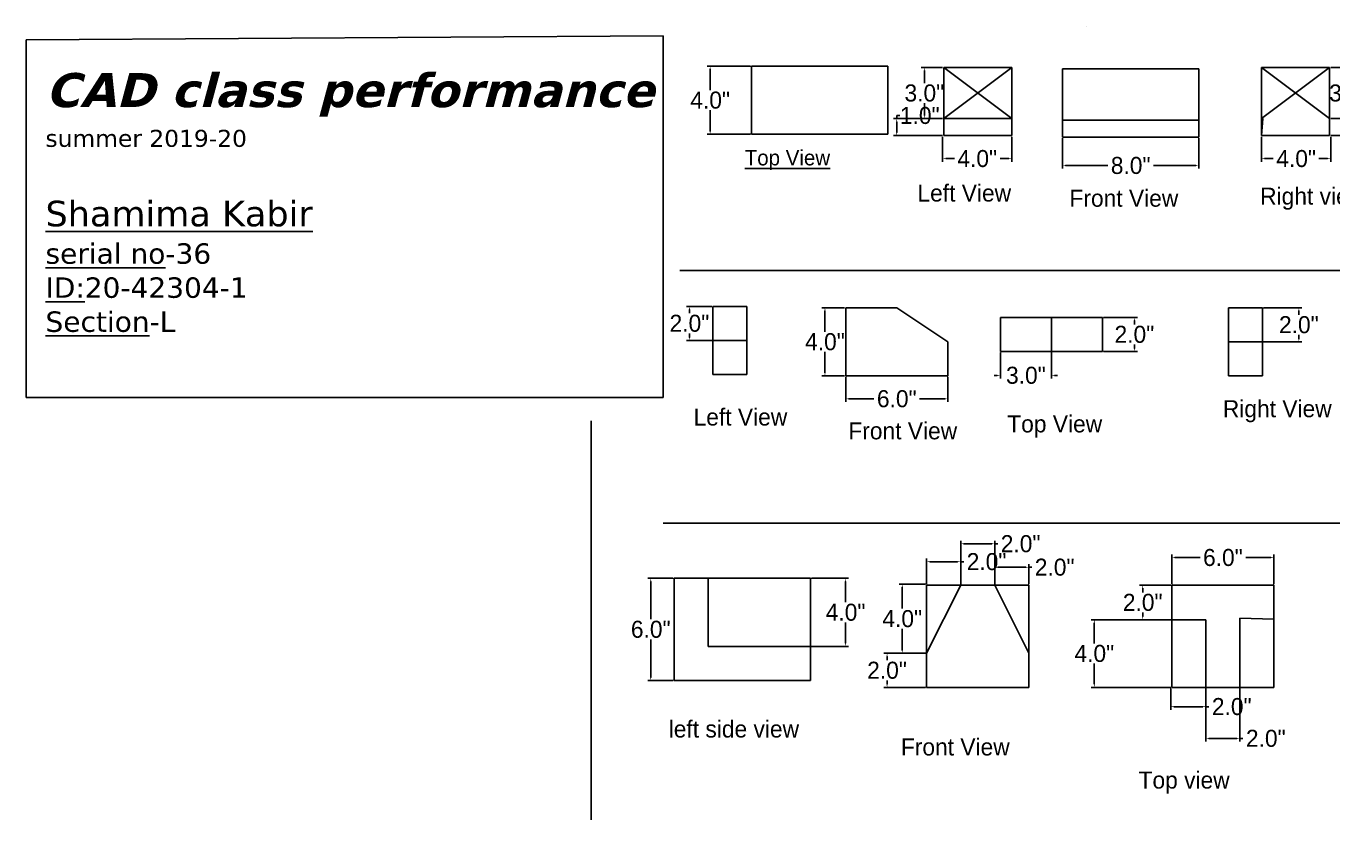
# Model space of a CAD drawing. Header units: inches. Extents: x 1 to 122, y 0 to 48.
# Drawn here: x 0.9 to 77.7, y 1.3 to 47.9 of the extents above; entities that cross this region are included whole.
import ezdxf

# ---------------------------------------------------------------- set-up
doc = ezdxf.new("R2010")
doc.units = ezdxf.units.IN
doc.header["$MEASUREMENT"] = 0
doc.dimstyles.get("Standard").update_dxf_attribs({"dimtxt": 1, "dimasz": 0.18, "dimexe": 0.18, "dimexo": 0.0625, "dimgap": 0.09, "dimtad": 0, "dimtih": 1, "dimtoh": 1, "dimdec": 1, "dimrnd": 0.5, "dimzin": 0, "dimdsep": 46, "dimlunit": 3, "dimtxsty": 'Standard', "dimcen": 0.09, "dimclrd": 1, "dimadec": 0, "dimazin": 0, "dimtfac": 1, "dimtdec": 1, "dimtofl": 0, "dimtmove": 0, "dimatfit": 3, "dimfxl": 1, "dimtolj": 1, "dimtzin": 0, "dimarcsym": 0})

# ---------------------------------------------------------------- blocks, each defined once
blk = doc.blocks.new('*D2')
at = {"color": 0, "lineweight": -2}
for p, q in [((43.479, 45.524), (40.926, 45.524)), ((43.479, 41.524), (40.926, 41.524))]:
    blk.add_line(p, q, dxfattribs=at)
at = {"color": 1, "lineweight": -2}
for p, q in [((41.106, 45.344), (41.106, 44.114)), ((41.106, 41.704), (41.106, 42.934))]:
    blk.add_line(p, q, dxfattribs=at)
at = {"color": 1}
for points in [[(41.076, 45.344), (41.136, 45.344), (41.106, 45.524)], [(41.076, 41.704), (41.136, 41.704), (41.106, 41.524)]]:
    blk.add_solid(points, dxfattribs=at)
at = {"layer": 'Defpoints', "color": 0}
for p in [(41.106, 45.524), (43.541, 45.524), (43.541, 41.524)]:
    blk.add_point(p, dxfattribs=at)
at = {"color": 0, "insert": (41.106, 43.524), "char_height": 1, "attachment_point": 5}
blk.add_mtext('\\A1;4.0"', dxfattribs=at)
blk = doc.blocks.new('*D5')
at = {"color": 0, "lineweight": -2}
for p, q in [((54.76, 45.442), (53.506, 45.442)), ((54.76, 42.442), (53.506, 42.442))]:
    blk.add_line(p, q, dxfattribs=at)
at = {"color": 1, "lineweight": -2}
for p, q in [((53.686, 45.262), (53.686, 44.532)), ((53.686, 42.622), (53.686, 43.352))]:
    blk.add_line(p, q, dxfattribs=at)
at = {"color": 1}
for points in [[(53.656, 45.262), (53.716, 45.262), (53.686, 45.442)], [(53.656, 42.622), (53.716, 42.622), (53.686, 42.442)]]:
    blk.add_solid(points, dxfattribs=at)
at = {"layer": 'Defpoints', "color": 0}
for p in [(54.822, 45.442), (53.686, 42.442), (54.822, 42.442)]:
    blk.add_point(p, dxfattribs=at)
at = {"color": 0, "insert": (53.686, 43.942), "char_height": 1, "attachment_point": 5}
blk.add_mtext('\\A1;3.0"', dxfattribs=at)
blk = doc.blocks.new('*D9')
at = {"color": 0, "lineweight": -2}
for p, q in [((54.697, 42.442), (51.883, 42.442)), ((54.76, 41.442), (51.883, 41.442))]:
    blk.add_line(p, q, dxfattribs=at)
at = {"color": 1, "lineweight": -2}
for p, q in [((52.063, 42.442), (52.063, 42.622)), ((52.063, 42.622), (52.243, 42.622)), ((52.063, 41.622), (52.063, 42.262))]:
    blk.add_line(p, q, dxfattribs=at)
at = {"color": 1}
for points in [[(52.033, 42.262), (52.093, 42.262), (52.063, 42.442)], [(52.033, 41.622), (52.093, 41.622), (52.063, 41.442)]]:
    blk.add_solid(points, dxfattribs=at)
at = {"layer": 'Defpoints', "color": 0}
for p in [(52.063, 42.442), (54.76, 42.442), (54.822, 41.442)]:
    blk.add_point(p, dxfattribs=at)
at = {"color": 0, "insert": (53.416, 42.622), "char_height": 1, "attachment_point": 5}
blk.add_mtext('\\A1;1.0"', dxfattribs=at)
blk = doc.blocks.new('*D10')
at = {"color": 0, "lineweight": -2}
for p, q in [((54.76, 41.38), (54.76, 39.912)), ((58.822, 41.38), (58.822, 39.912))]:
    blk.add_line(p, q, dxfattribs=at)
at = {"color": 1, "lineweight": -2}
for p, q in [((54.94, 40.092), (55.451, 40.092)), ((58.642, 40.092), (58.131, 40.092))]:
    blk.add_line(p, q, dxfattribs=at)
at = {"color": 1}
for points in [[(54.94, 40.122), (54.94, 40.062), (54.76, 40.092)], [(58.642, 40.122), (58.642, 40.062), (58.822, 40.092)]]:
    blk.add_solid(points, dxfattribs=at)
at = {"layer": 'Defpoints', "color": 0}
for p in [(54.76, 41.442), (58.822, 41.442), (58.822, 40.092)]:
    blk.add_point(p, dxfattribs=at)
at = {"color": 0, "insert": (56.791, 40.092), "char_height": 1, "attachment_point": 5}
blk.add_mtext('\\A1;4.0"', dxfattribs=at)
blk = doc.blocks.new('*D14')
at = {"color": 0, "lineweight": -2}
for p, q in [((77.551, 45.442), (78.805, 45.442)), ((77.551, 42.442), (78.805, 42.442))]:
    blk.add_line(p, q, dxfattribs=at)
at = {"color": 1, "lineweight": -2}
for p, q in [((78.625, 45.262), (78.625, 44.532)), ((78.625, 42.622), (78.625, 43.352))]:
    blk.add_line(p, q, dxfattribs=at)
at = {"color": 1}
for points in [[(78.595, 45.262), (78.655, 45.262), (78.625, 45.442)], [(78.595, 42.622), (78.655, 42.622), (78.625, 42.442)]]:
    blk.add_solid(points, dxfattribs=at)
at = {"layer": 'Defpoints', "color": 0}
for p in [(77.488, 45.442), (77.488, 42.442), (78.625, 42.442)]:
    blk.add_point(p, dxfattribs=at)
at = {"color": 0, "insert": (78.625, 43.942), "char_height": 1, "attachment_point": 5}
blk.add_mtext('\\A1;3.0"', dxfattribs=at)
blk = doc.blocks.new('*D15')
at = {"color": 0, "lineweight": -2}
for p, q in [((77.613, 42.442), (80.428, 42.442)), ((77.551, 41.442), (80.428, 41.442))]:
    blk.add_line(p, q, dxfattribs=at)
at = {"color": 1, "lineweight": -2}
for p, q in [((80.248, 42.442), (80.248, 42.622)), ((80.248, 42.622), (80.428, 42.622)), ((80.248, 41.622), (80.248, 42.262))]:
    blk.add_line(p, q, dxfattribs=at)
at = {"color": 1}
for points in [[(80.218, 42.262), (80.278, 42.262), (80.248, 42.442)], [(80.218, 41.622), (80.278, 41.622), (80.248, 41.442)]]:
    blk.add_solid(points, dxfattribs=at)
at = {"layer": 'Defpoints', "color": 0}
for p in [(77.551, 42.442), (80.248, 42.442), (77.488, 41.442)]:
    blk.add_point(p, dxfattribs=at)
at = {"color": 0, "insert": (81.601, 42.622), "char_height": 1, "attachment_point": 5}
blk.add_mtext('\\A1;1.0"', dxfattribs=at)
blk = doc.blocks.new('*D16')
at = {"color": 0, "lineweight": -2}
for p, q in [((73.488, 41.38), (73.488, 39.912)), ((77.551, 41.38), (77.551, 39.912))]:
    blk.add_line(p, q, dxfattribs=at)
at = {"color": 1, "lineweight": -2}
for p, q in [((73.668, 40.092), (74.18, 40.092)), ((77.371, 40.092), (76.86, 40.092))]:
    blk.add_line(p, q, dxfattribs=at)
at = {"color": 1}
for points in [[(73.668, 40.122), (73.668, 40.062), (73.488, 40.092)], [(77.371, 40.122), (77.371, 40.062), (77.551, 40.092)]]:
    blk.add_solid(points, dxfattribs=at)
at = {"layer": 'Defpoints', "color": 0}
for p in [(73.488, 41.442), (77.551, 41.442), (73.488, 40.092)]:
    blk.add_point(p, dxfattribs=at)
at = {"color": 0, "insert": (75.52, 40.092), "char_height": 1, "attachment_point": 5}
blk.add_mtext('\\A1;4.0"', dxfattribs=at)
blk = doc.blocks.new('*D18')
at = {"color": 0, "lineweight": -2}
for p, q in [((61.802, 41.299), (61.802, 39.506)), ((69.802, 41.299), (69.802, 39.506))]:
    blk.add_line(p, q, dxfattribs=at)
at = {"color": 1, "lineweight": -2}
for p, q in [((61.982, 39.686), (64.462, 39.686)), ((69.622, 39.686), (67.142, 39.686))]:
    blk.add_line(p, q, dxfattribs=at)
at = {"color": 1}
for points in [[(61.982, 39.716), (61.982, 39.656), (61.802, 39.686)], [(69.622, 39.716), (69.622, 39.656), (69.802, 39.686)]]:
    blk.add_solid(points, dxfattribs=at)
at = {"layer": 'Defpoints', "color": 0}
for p in [(61.802, 41.361), (69.802, 41.361), (69.802, 39.686)]:
    blk.add_point(p, dxfattribs=at)
at = {"color": 0, "insert": (65.802, 39.686), "char_height": 1, "attachment_point": 5}
blk.add_mtext('\\A1;8.0"', dxfattribs=at)
blk = doc.blocks.new('*D19')
at = {"color": 0, "lineweight": -2}
for p, q in [((41.206, 31.417), (39.709, 31.417)), ((41.206, 29.417), (39.709, 29.417))]:
    blk.add_line(p, q, dxfattribs=at)
at = {"color": 1, "lineweight": -2}
for p, q in [((39.889, 31.237), (39.889, 31.007)), ((39.889, 29.597), (39.889, 29.827))]:
    blk.add_line(p, q, dxfattribs=at)
at = {"color": 1}
for points in [[(39.859, 31.237), (39.919, 31.237), (39.889, 31.417)], [(39.859, 29.597), (39.919, 29.597), (39.889, 29.417)]]:
    blk.add_solid(points, dxfattribs=at)
at = {"layer": 'Defpoints', "color": 0}
for p in [(39.889, 31.417), (41.269, 31.417), (41.269, 29.417)]:
    blk.add_point(p, dxfattribs=at)
at = {"color": 0, "insert": (39.889, 30.417), "char_height": 1, "attachment_point": 5}
blk.add_mtext('\\A1;2.0"', dxfattribs=at)
blk = doc.blocks.new('*D20')
at = {"color": 0, "lineweight": -2}
for p, q in [((49.003, 31.335), (47.668, 31.335)), ((49.003, 27.335), (47.668, 27.335))]:
    blk.add_line(p, q, dxfattribs=at)
at = {"color": 1, "lineweight": -2}
for p, q in [((47.848, 31.155), (47.848, 29.925)), ((47.848, 27.515), (47.848, 28.745))]:
    blk.add_line(p, q, dxfattribs=at)
at = {"color": 1}
for points in [[(47.818, 31.155), (47.878, 31.155), (47.848, 31.335)], [(47.818, 27.515), (47.878, 27.515), (47.848, 27.335)]]:
    blk.add_solid(points, dxfattribs=at)
at = {"layer": 'Defpoints', "color": 0}
for p in [(49.066, 31.335), (47.848, 27.335), (49.066, 27.335)]:
    blk.add_point(p, dxfattribs=at)
at = {"color": 0, "insert": (47.848, 29.335), "char_height": 1, "attachment_point": 5}
blk.add_mtext('\\A1;4.0"', dxfattribs=at)
blk = doc.blocks.new('*D23')
at = {"color": 0, "lineweight": -2}
for p, q in [((49.066, 27.273), (49.066, 25.805)), ((55.066, 27.273), (55.066, 25.805))]:
    blk.add_line(p, q, dxfattribs=at)
at = {"color": 1, "lineweight": -2}
for p, q in [((49.246, 25.985), (50.726, 25.985)), ((54.886, 25.985), (53.406, 25.985))]:
    blk.add_line(p, q, dxfattribs=at)
at = {"color": 1}
for points in [[(49.246, 26.015), (49.246, 25.955), (49.066, 25.985)], [(54.886, 26.015), (54.886, 25.955), (55.066, 25.985)]]:
    blk.add_solid(points, dxfattribs=at)
at = {"layer": 'Defpoints', "color": 0}
for p in [(49.066, 27.335), (55.066, 27.335), (55.066, 25.985)]:
    blk.add_point(p, dxfattribs=at)
at = {"color": 0, "insert": (52.066, 25.985), "char_height": 1, "attachment_point": 5}
blk.add_mtext('\\A1;6.0"', dxfattribs=at)
blk = doc.blocks.new('*D24')
at = {"color": 0, "lineweight": -2}
for p, q in [((64.212, 30.768), (66.202, 30.768)), ((64.212, 28.768), (66.202, 28.768))]:
    blk.add_line(p, q, dxfattribs=at)
at = {"color": 1, "lineweight": -2}
for p, q in [((66.022, 30.588), (66.022, 30.358)), ((66.022, 28.948), (66.022, 29.178))]:
    blk.add_line(p, q, dxfattribs=at)
at = {"color": 1}
for points in [[(65.992, 30.588), (66.052, 30.588), (66.022, 30.768)], [(65.992, 28.948), (66.052, 28.948), (66.022, 28.768)]]:
    blk.add_solid(points, dxfattribs=at)
at = {"layer": 'Defpoints', "color": 0}
for p in [(64.15, 30.768), (64.15, 28.768), (66.022, 28.768)]:
    blk.add_point(p, dxfattribs=at)
at = {"color": 0, "insert": (66.022, 29.768), "char_height": 1, "attachment_point": 5}
blk.add_mtext('\\A1;2.0"', dxfattribs=at)
blk = doc.blocks.new('*D25')
at = {"color": 0, "lineweight": -2}
for p, q in [((58.15, 28.705), (58.15, 27.183)), ((61.15, 28.705), (61.15, 27.183))]:
    blk.add_line(p, q, dxfattribs=at)
at = {"color": 1, "lineweight": -2}
for p, q in [((57.97, 27.363), (57.79, 27.363)), ((61.33, 27.363), (61.51, 27.363))]:
    blk.add_line(p, q, dxfattribs=at)
at = {"color": 1}
for points in [[(57.97, 27.393), (57.97, 27.333), (58.15, 27.363)], [(61.33, 27.393), (61.33, 27.333), (61.15, 27.363)]]:
    blk.add_solid(points, dxfattribs=at)
at = {"layer": 'Defpoints', "color": 0}
for p in [(58.15, 28.768), (61.15, 28.768), (58.15, 27.363)]:
    blk.add_point(p, dxfattribs=at)
at = {"color": 0, "insert": (59.65, 27.363), "char_height": 1, "attachment_point": 5}
blk.add_mtext('\\A1;3.0"', dxfattribs=at)
blk = doc.blocks.new('*D27')
at = {"color": 0, "lineweight": -2}
for p, q in [((73.603, 31.335), (75.86, 31.335)), ((73.603, 29.335), (75.86, 29.335))]:
    blk.add_line(p, q, dxfattribs=at)
at = {"color": 1, "lineweight": -2}
for p, q in [((75.68, 31.155), (75.68, 30.925)), ((75.68, 29.515), (75.68, 29.745))]:
    blk.add_line(p, q, dxfattribs=at)
at = {"color": 1}
for points in [[(75.65, 31.155), (75.71, 31.155), (75.68, 31.335)], [(75.65, 29.515), (75.71, 29.515), (75.68, 29.335)]]:
    blk.add_solid(points, dxfattribs=at)
at = {"layer": 'Defpoints', "color": 0}
for p in [(73.541, 31.335), (75.68, 31.335), (73.541, 29.335)]:
    blk.add_point(p, dxfattribs=at)
at = {"color": 0, "insert": (75.68, 30.335), "char_height": 1, "attachment_point": 5}
blk.add_mtext('\\A1;2.0"', dxfattribs=at)
blk = doc.blocks.new('*D30')
at = {"color": 0, "lineweight": -2}
for p, q in [((47.059, 15.445), (49.24, 15.445)), ((47.059, 11.445), (49.24, 11.445))]:
    blk.add_line(p, q, dxfattribs=at)
at = {"color": 1, "lineweight": -2}
for p, q in [((49.06, 15.265), (49.06, 14.035)), ((49.06, 11.625), (49.06, 12.855))]:
    blk.add_line(p, q, dxfattribs=at)
at = {"color": 1}
for points in [[(49.03, 15.265), (49.09, 15.265), (49.06, 15.445)], [(49.03, 11.625), (49.09, 11.625), (49.06, 11.445)]]:
    blk.add_solid(points, dxfattribs=at)
at = {"layer": 'Defpoints', "color": 0}
for p in [(46.996, 15.445), (49.06, 15.445), (46.996, 11.445)]:
    blk.add_point(p, dxfattribs=at)
at = {"color": 0, "insert": (49.06, 13.445), "char_height": 1, "attachment_point": 5}
blk.add_mtext('\\A1;4.0"', dxfattribs=at)
blk = doc.blocks.new('*D31')
at = {"color": 0, "lineweight": -2}
for p, q in [((38.934, 15.445), (37.437, 15.445)), ((38.934, 9.445), (37.437, 9.445))]:
    blk.add_line(p, q, dxfattribs=at)
at = {"color": 1, "lineweight": -2}
for p, q in [((37.617, 15.265), (37.617, 13.035)), ((37.617, 9.625), (37.617, 11.855))]:
    blk.add_line(p, q, dxfattribs=at)
at = {"color": 1}
for points in [[(37.587, 15.265), (37.647, 15.265), (37.617, 15.445)], [(37.587, 9.625), (37.647, 9.625), (37.617, 9.445)]]:
    blk.add_solid(points, dxfattribs=at)
at = {"layer": 'Defpoints', "color": 0}
for p in [(37.617, 15.445), (38.996, 15.445), (38.996, 9.445)]:
    blk.add_point(p, dxfattribs=at)
at = {"color": 0, "insert": (37.617, 12.445), "char_height": 1, "attachment_point": 5}
blk.add_mtext('\\A1;6.0"', dxfattribs=at)
blk = doc.blocks.new('*D32')
at = {"color": 0, "lineweight": -2}
for p, q in [((53.819, 15.102), (53.819, 16.598)), ((55.819, 15.102), (55.819, 16.598))]:
    blk.add_line(p, q, dxfattribs=at)
at = {"color": 1, "lineweight": -2}
for p, q in [((53.999, 16.418), (55.639, 16.418)), ((55.819, 16.418), (55.999, 16.418))]:
    blk.add_line(p, q, dxfattribs=at)
at = {"color": 1}
for points in [[(53.999, 16.448), (53.999, 16.388), (53.819, 16.418)], [(55.639, 16.448), (55.639, 16.388), (55.819, 16.418)]]:
    blk.add_solid(points, dxfattribs=at)
at = {"layer": 'Defpoints', "color": 0}
for p in [(55.819, 16.418), (53.819, 15.039), (55.819, 15.039)]:
    blk.add_point(p, dxfattribs=at)
at = {"color": 0, "insert": (57.339, 16.418), "char_height": 1, "attachment_point": 5}
blk.add_mtext('\\A1;2.0"', dxfattribs=at)
blk = doc.blocks.new('*D34')
at = {"color": 0, "lineweight": -2}
for p, q in [((53.757, 15.102), (52.207, 15.102)), ((53.757, 11.039), (52.207, 11.039))]:
    blk.add_line(p, q, dxfattribs=at)
at = {"color": 1, "lineweight": -2}
for p, q in [((52.387, 14.922), (52.387, 13.661)), ((52.387, 11.219), (52.387, 12.481))]:
    blk.add_line(p, q, dxfattribs=at)
at = {"color": 1}
for points in [[(52.357, 14.922), (52.417, 14.922), (52.387, 15.102)], [(52.357, 11.219), (52.417, 11.219), (52.387, 11.039)]]:
    blk.add_solid(points, dxfattribs=at)
at = {"layer": 'Defpoints', "color": 0}
for p in [(53.819, 15.102), (52.387, 11.039), (53.819, 11.039)]:
    blk.add_point(p, dxfattribs=at)
at = {"color": 0, "insert": (52.387, 13.071), "char_height": 1, "attachment_point": 5}
blk.add_mtext('\\A1;4.0"', dxfattribs=at)
blk = doc.blocks.new('*D35')
at = {"color": 0, "lineweight": -2}
for p, q in [((53.757, 11.039), (51.315, 11.039)), ((53.757, 9.039), (51.315, 9.039))]:
    blk.add_line(p, q, dxfattribs=at)
at = {"color": 1, "lineweight": -2}
for p, q in [((51.495, 10.859), (51.495, 10.629)), ((51.495, 9.219), (51.495, 9.449))]:
    blk.add_line(p, q, dxfattribs=at)
at = {"color": 1}
for points in [[(51.465, 10.859), (51.525, 10.859), (51.495, 11.039)], [(51.465, 9.219), (51.525, 9.219), (51.495, 9.039)]]:
    blk.add_solid(points, dxfattribs=at)
at = {"layer": 'Defpoints', "color": 0}
for p in [(53.819, 11.039), (51.495, 9.039), (53.819, 9.039)]:
    blk.add_point(p, dxfattribs=at)
at = {"color": 0, "insert": (51.495, 10.039), "char_height": 1, "attachment_point": 5}
blk.add_mtext('\\A1;2.0"', dxfattribs=at)
blk = doc.blocks.new('*D38')
at = {"color": 0, "lineweight": -2}
for p, q in [((55.819, 15.164), (55.819, 17.652)), ((57.819, 15.102), (57.819, 17.652))]:
    blk.add_line(p, q, dxfattribs=at)
at = {"color": 1, "lineweight": -2}
for p, q in [((55.999, 17.472), (57.639, 17.472)), ((57.819, 17.472), (57.999, 17.472))]:
    blk.add_line(p, q, dxfattribs=at)
at = {"color": 1}
for points in [[(55.999, 17.502), (55.999, 17.442), (55.819, 17.472)], [(57.639, 17.502), (57.639, 17.442), (57.819, 17.472)]]:
    blk.add_solid(points, dxfattribs=at)
at = {"layer": 'Defpoints', "color": 0}
for p in [(57.819, 17.472), (55.819, 15.102), (57.819, 15.039)]:
    blk.add_point(p, dxfattribs=at)
at = {"color": 0, "insert": (59.339, 17.472), "char_height": 1, "attachment_point": 5}
blk.add_mtext('\\A1;2.0"', dxfattribs=at)
blk = doc.blocks.new('*D39')
at = {"color": 0, "lineweight": -2}
for p, q in [((57.819, 15.164), (57.819, 16.273)), ((59.819, 15.102), (59.819, 16.273))]:
    blk.add_line(p, q, dxfattribs=at)
at = {"color": 1, "lineweight": -2}
for p, q in [((57.999, 16.093), (59.639, 16.093)), ((59.819, 16.093), (59.999, 16.093))]:
    blk.add_line(p, q, dxfattribs=at)
at = {"color": 1}
for points in [[(57.999, 16.123), (57.999, 16.063), (57.819, 16.093)], [(59.639, 16.123), (59.639, 16.063), (59.819, 16.093)]]:
    blk.add_solid(points, dxfattribs=at)
at = {"layer": 'Defpoints', "color": 0}
for p in [(59.819, 16.093), (57.819, 15.102), (59.819, 15.039)]:
    blk.add_point(p, dxfattribs=at)
at = {"color": 0, "insert": (61.339, 16.093), "char_height": 1, "attachment_point": 5}
blk.add_mtext('\\A1;2.0"', dxfattribs=at)
blk = doc.blocks.new('*D40')
at = {"color": 0, "lineweight": -2}
for p, q in [((68.219, 15.102), (68.219, 16.841)), ((74.219, 15.102), (74.219, 16.841))]:
    blk.add_line(p, q, dxfattribs=at)
at = {"color": 1, "lineweight": -2}
for p, q in [((68.399, 16.661), (69.879, 16.661)), ((74.039, 16.661), (72.559, 16.661))]:
    blk.add_line(p, q, dxfattribs=at)
at = {"color": 1}
for points in [[(68.399, 16.691), (68.399, 16.631), (68.219, 16.661)], [(74.039, 16.691), (74.039, 16.631), (74.219, 16.661)]]:
    blk.add_solid(points, dxfattribs=at)
at = {"layer": 'Defpoints', "color": 0}
for p in [(74.219, 16.661), (68.219, 15.039), (74.219, 15.039)]:
    blk.add_point(p, dxfattribs=at)
at = {"color": 0, "insert": (71.219, 16.661), "char_height": 1, "attachment_point": 5}
blk.add_mtext('\\A1;6.0"', dxfattribs=at)
blk = doc.blocks.new('*D41')
at = {"color": 0, "lineweight": -2}
for p, q in [((68.156, 15.039), (66.329, 15.039)), ((68.156, 13.013), (66.329, 13.013))]:
    blk.add_line(p, q, dxfattribs=at)
at = {"color": 1, "lineweight": -2}
for p, q in [((66.509, 14.859), (66.509, 14.616)), ((66.509, 13.193), (66.509, 13.436))]:
    blk.add_line(p, q, dxfattribs=at)
at = {"color": 1}
for points in [[(66.479, 14.859), (66.539, 14.859), (66.509, 15.039)], [(66.479, 13.193), (66.539, 13.193), (66.509, 13.013)]]:
    blk.add_solid(points, dxfattribs=at)
at = {"layer": 'Defpoints', "color": 0}
for p in [(66.509, 15.039), (68.219, 15.039), (68.219, 13.013)]:
    blk.add_point(p, dxfattribs=at)
at = {"color": 0, "insert": (66.509, 14.026), "char_height": 1, "attachment_point": 5}
blk.add_mtext('\\A1;2.0"', dxfattribs=at)
blk = doc.blocks.new('*D42')
at = {"color": 0, "lineweight": -2}
for p, q in [((68.094, 13.013), (63.488, 13.013)), ((68.156, 9.039), (63.488, 9.039))]:
    blk.add_line(p, q, dxfattribs=at)
at = {"color": 1, "lineweight": -2}
for p, q in [((63.668, 12.833), (63.668, 11.616)), ((63.668, 9.219), (63.668, 10.436))]:
    blk.add_line(p, q, dxfattribs=at)
at = {"color": 1}
for points in [[(63.638, 12.833), (63.698, 12.833), (63.668, 13.013)], [(63.638, 9.219), (63.698, 9.219), (63.668, 9.039)]]:
    blk.add_solid(points, dxfattribs=at)
at = {"layer": 'Defpoints', "color": 0}
for p in [(63.668, 13.013), (68.156, 13.013), (68.219, 9.039)]:
    blk.add_point(p, dxfattribs=at)
at = {"color": 0, "insert": (63.668, 11.026), "char_height": 1, "attachment_point": 5}
blk.add_mtext('\\A1;4.0"', dxfattribs=at)
blk = doc.blocks.new('*D43')
at = {"color": 0, "lineweight": -2}
for p, q in [((68.156, 8.977), (68.156, 7.725)), ((70.219, 8.977), (70.219, 7.725))]:
    blk.add_line(p, q, dxfattribs=at)
at = {"color": 1, "lineweight": -2}
for p, q in [((68.336, 7.905), (70.039, 7.905)), ((70.219, 7.905), (70.399, 7.905))]:
    blk.add_line(p, q, dxfattribs=at)
at = {"color": 1}
for points in [[(68.336, 7.935), (68.336, 7.875), (68.156, 7.905)], [(70.039, 7.935), (70.039, 7.875), (70.219, 7.905)]]:
    blk.add_solid(points, dxfattribs=at)
at = {"layer": 'Defpoints', "color": 0}
for p in [(68.156, 9.039), (70.219, 9.039), (70.219, 7.905)]:
    blk.add_point(p, dxfattribs=at)
at = {"color": 0, "insert": (71.739, 7.905), "char_height": 1, "attachment_point": 5}
blk.add_mtext('\\A1;2.0"', dxfattribs=at)
blk = doc.blocks.new('*D45')
at = {"color": 0, "lineweight": -2}
for p, q in [((70.219, 8.977), (70.219, 5.86)), ((72.219, 8.977), (72.219, 5.86))]:
    blk.add_line(p, q, dxfattribs=at)
at = {"color": 1, "lineweight": -2}
for p, q in [((70.399, 6.04), (72.039, 6.04)), ((72.219, 6.04), (72.399, 6.04))]:
    blk.add_line(p, q, dxfattribs=at)
at = {"color": 1}
for points in [[(70.399, 6.07), (70.399, 6.01), (70.219, 6.04)], [(72.039, 6.07), (72.039, 6.01), (72.219, 6.04)]]:
    blk.add_solid(points, dxfattribs=at)
at = {"layer": 'Defpoints', "color": 0}
for p in [(70.219, 9.039), (72.219, 9.039), (72.219, 6.04)]:
    blk.add_point(p, dxfattribs=at)
at = {"color": 0, "insert": (73.739, 6.04), "char_height": 1, "attachment_point": 5}
blk.add_mtext('\\A1;2.0"', dxfattribs=at)

msp = doc.modelspace()

# ---------------------------------------------------------------- linework, layer by layer
for p, q in [((63.181, 47.875), (63.181, 47.875)), ((38.347, 47.307), (0.933, 47.064)), ((0.933, 47.064), (0.933, 47.064)), ((0.933, 47.064), (0.933, 26.066)), ((0.933, 47.064), (0.933, 47.064)), ((38.347, 26.066), (38.347, 47.307)), ((43.541, 45.524), (43.541, 41.524)), ((51.541, 45.524), (43.541, 45.524)), ((43.541, 45.524), (43.541, 45.524)), ((43.541, 45.524), (43.541, 45.524)), ((51.541, 41.524), (51.541, 45.524)), ((51.541, 45.524), (51.541, 45.524)), ((54.822, 45.442), (54.822, 42.442)), ((58.822, 45.442), (54.822, 45.442)), ((54.822, 45.442), (54.822, 45.442)), ((54.822, 42.442), (58.822, 45.442)), ((58.822, 42.442), (54.822, 45.442)), ((58.822, 42.442), (58.822, 45.442)), ((58.822, 45.442), (58.822, 45.442)), ((58.822, 42.442), (58.822, 45.442)), ((58.822, 45.442), (58.822, 45.442)), ((61.802, 45.361), (61.802, 42.361)), ((69.802, 45.361), (61.802, 45.361)), ((61.802, 45.361), (61.802, 45.361)), ((69.802, 42.361), (69.802, 45.361)), ((73.488, 42.442), (73.488, 45.442)), ((73.488, 45.442), (77.488, 45.442)), ((77.488, 42.442), (73.488, 45.442)), ((73.488, 45.442), (73.488, 45.442)), ((73.488, 42.442), (77.488, 45.442)), ((73.488, 42.442), (73.488, 45.442)), ((73.488, 45.442), (73.488, 45.442)), ((77.488, 45.442), (77.488, 42.442)), ((77.488, 45.442), (77.488, 45.442)), ((54.822, 42.442), (54.822, 41.442)), ((54.822, 42.442), (58.822, 42.442)), ((58.822, 41.442), (58.822, 42.442)), ((58.822, 42.442), (58.822, 42.442)), ((58.822, 42.442), (58.822, 42.442)), ((58.822, 41.442), (58.822, 42.442)), ((58.822, 42.442), (58.822, 42.442)), ((58.822, 42.442), (58.822, 42.442)), ((58.822, 42.442), (58.822, 42.442)), ((58.822, 42.442), (58.822, 42.442)), ((61.802, 42.361), (61.802, 41.361)), ((61.802, 42.361), (69.802, 42.361)), ((69.802, 41.361), (69.802, 42.361)), ((69.802, 42.361), (69.802, 42.361)), ((69.802, 41.361), (69.802, 42.361)), ((69.802, 42.361), (69.802, 41.361)), ((73.57, 42.442), (73.488, 42.442)), ((73.488, 42.442), (73.488, 41.442)), ((73.488, 41.442), (73.57, 42.442)), ((73.57, 42.442), (73.57, 42.442)), ((73.57, 42.442), (73.57, 42.442)), ((73.57, 42.442), (73.57, 42.442)), ((73.57, 42.442), (73.57, 42.442)), ((73.57, 42.442), (73.57, 42.442)), ((73.57, 42.442), (73.57, 42.442)), ((77.488, 42.442), (77.488, 41.442)), ((43.541, 41.524), (51.541, 41.524)), ((54.822, 41.442), (58.822, 41.442)), ((77.488, 41.442), (73.488, 41.442)), ((61.802, 41.361), (69.802, 41.361)), ((63.181, 41.38), (63.181, 41.38)), ((39.321, 33.524), (84.932, 33.524)), ((41.269, 31.417), (41.269, 29.417)), ((43.269, 31.417), (41.269, 31.417)), ((43.269, 29.417), (43.269, 31.417)), ((49.066, 31.335), (49.066, 27.335)), ((49.066, 31.335), (52.066, 31.335)), ((52.066, 31.335), (52.066, 31.335)), ((55.066, 29.335), (52.066, 31.335)), ((58.15, 30.768), (61.15, 30.768)), ((58.15, 30.768), (58.15, 30.768)), ((58.15, 28.768), (58.15, 30.768)), ((61.15, 30.768), (64.15, 30.768)), ((61.15, 28.768), (61.15, 30.768)), ((61.15, 30.768), (61.15, 30.768)), ((64.15, 30.768), (64.15, 28.768)), ((71.541, 31.335), (71.541, 29.335)), ((73.541, 31.335), (71.541, 31.335)), ((71.541, 31.335), (71.541, 31.335)), ((71.541, 31.335), (71.541, 31.335)), ((71.541, 31.335), (71.541, 31.335)), ((71.541, 31.335), (71.541, 31.335)), ((73.541, 29.335), (73.541, 31.335)), ((41.269, 29.417), (41.269, 27.417)), ((41.269, 29.417), (43.269, 29.417)), ((43.269, 27.417), (43.269, 29.417)), ((55.066, 27.335), (55.066, 29.335)), ((55.066, 29.335), (55.066, 29.335)), ((71.541, 29.335), (71.541, 27.335)), ((71.541, 29.335), (73.541, 29.335)), ((73.541, 27.335), (73.541, 29.335)), ((73.541, 29.335), (73.541, 29.335)), ((61.15, 28.768), (58.15, 28.768)), ((64.15, 28.768), (61.15, 28.768)), ((41.269, 27.417), (43.269, 27.417)), ((49.066, 27.335), (55.066, 27.335)), ((71.541, 27.335), (73.541, 27.335)), ((0.933, 26.066), (0.933, 26.066)), ((0.933, 26.066), (38.347, 26.066)), ((38.347, 26.066), (38.347, 26.066)), ((38.347, 26.066), (38.347, 26.066)), ((38.347, 26.066), (38.347, 26.066)), ((34.127, 24.687), (34.127, 24.687)), ((34.127, 24.687), (34.127, 1.257)), ((38.347, 18.688), (86.311, 18.688)), ((38.996, 15.445), (38.996, 9.445)), ((40.996, 15.445), (38.996, 15.445)), ((42.996, 15.445), (40.996, 15.445)), ((40.996, 15.445), (40.996, 11.445)), ((46.996, 15.445), (42.996, 15.445)), ((46.996, 11.445), (46.996, 15.445)), ((53.819, 15.039), (53.819, 11.039)), ((55.819, 15.039), (53.819, 15.039)), ((53.819, 15.039), (53.819, 15.039)), ((53.819, 15.039), (53.819, 15.039)), ((53.819, 11.039), (55.819, 15.039)), ((57.819, 15.039), (55.819, 15.039)), ((59.819, 11.039), (57.819, 15.039)), ((57.819, 15.039), (57.819, 15.039)), ((59.819, 15.039), (57.819, 15.039)), ((59.819, 11.039), (59.819, 15.039)), ((68.219, 15.039), (68.219, 13.039)), ((74.219, 15.039), (68.219, 15.039)), ((74.219, 13.039), (74.219, 15.039)), ((72.219, 9.039), (72.219, 13.094)), ((72.219, 13.094), (74.219, 13.039)), ((68.219, 13.039), (68.219, 9.039)), ((68.219, 13.013), (68.219, 13.039)), ((70.219, 13.013), (68.219, 13.013)), ((68.219, 13.013), (68.219, 13.013)), ((68.219, 13.013), (68.219, 13.013)), ((70.219, 9.039), (70.219, 13.013)), ((74.219, 9.039), (74.219, 13.039)), ((74.219, 13.039), (74.219, 13.039)), ((74.219, 13.039), (74.219, 13.039)), ((74.219, 13.039), (74.219, 13.039)), ((74.219, 13.039), (74.219, 13.039)), ((40.996, 11.445), (46.996, 11.445)), ((46.996, 9.445), (46.996, 11.445)), ((46.996, 11.445), (46.996, 11.445)), ((53.819, 11.039), (53.819, 9.039)), ((53.819, 11.039), (53.819, 11.039)), ((59.819, 9.039), (59.819, 11.039)), ((59.819, 11.039), (59.819, 11.039)), ((59.819, 11.039), (59.819, 11.039)), ((38.996, 9.445), (42.996, 9.445)), ((42.996, 9.445), (44.996, 9.445)), ((44.996, 9.445), (46.996, 9.445)), ((53.819, 9.039), (55.819, 9.039)), ((55.819, 9.039), (57.819, 9.039)), ((57.819, 9.039), (59.819, 9.039)), ((68.219, 9.039), (70.219, 9.039)), ((70.219, 9.039), (70.219, 9.039)), ((72.219, 9.039), (70.219, 9.039)), ((72.219, 9.039), (74.219, 9.039)), ((72.219, 9.039), (72.219, 9.039)), ((34.127, 1.257), (34.127, 1.257)), ((34.127, 1.257), (34.127, 1.257))]:
    msp.add_line(p, q)

# ---------------------------------------------------------------- texts
for s, insert, char_height, attachment_point in [('{\\fVerdana|b1|i1|c0|p34;\\H1.333x;\\C5;CAD class performance\\fVerdana|b0|i0|c0|p34;\\H0.75x;\\C256;\\P\\H0.6667x;summer 2019-20\\P\\H1.5x;\\L\\PShamima Kabir\\l\\P\\H0.8x;\\Lserial no\\l-36\\P\\LID:\\l20-42304-1\\P\\LSection\\l-L}', (2.07, 45.118), 1.5, 1), ('{\\fVrinda|b0|i0|c0|p2;\\LTop View}', (43.135, 40.01), 0.9, 4), ('{\\fVrinda|b0|i0|c0|p2;Left View}', (53.28, 38.065), 1, 4), ('{\\fVrinda|b0|i0|c0|p2;Right view}', (73.407, 38.389), 1, 1), ('{\\fVrinda|b0|i0|c0|p2;Front View}', (62.208, 37.254), 1, 7), ('{\\fVrinda|b0|i0|c0|p2;Left View}', (40.133, 25.417), 1, 1), ('{\\fVrinda|b0|i0|c0|p2;Right View}', (71.216, 25.255), 1, 4), ('{\\fVrinda|b0|i0|c0|p2;Front View}', (49.222, 24.606), 1, 1), ('{\\fVrinda|b0|i0|c0|p2;Top View}', (58.555, 24.363), 1, 4), ('{\\fVrinda|b0|i0|c0|p2;left side view}', (38.672, 7.094), 1, 1), ('{\\fVrinda|b0|i0|c0|p2;Front View}', (52.306, 6.04), 1, 1), ('{\\fVrinda|b0|i0|c0|p2;Top view}', (66.265, 4.094), 1, 1)]:
    msp.add_mtext(s, dxfattribs=dict(insert=insert, char_height=char_height, attachment_point=attachment_point))

# ---------------------------------------------------------------- dimensions: what is measured, and where the dimension line sits
for base, p1, p2, angle, picture, middle in [((41.106, 45.524), (43.541, 41.524), (43.541, 45.524), 90, '*D2', (41.106, 43.524)), ((53.686, 42.442), (54.822, 45.442), (54.822, 42.442), 90, '*D5', (53.686, 43.942)), ((78.625, 42.442), (77.488, 45.442), (77.488, 42.442), 90, '*D14', (78.625, 43.942)), ((52.063, 42.442), (54.822, 41.442), (54.76, 42.442), 90, '*D9', (53.416, 42.622)), ((80.248, 42.442), (77.488, 41.442), (77.551, 42.442), 90, '*D15', (81.601, 42.622)), ((73.488, 40.092), (77.551, 41.442), (73.488, 41.442), 180, '*D16', (75.52, 40.092)), ((39.889, 31.417), (41.269, 29.417), (41.269, 31.417), 90, '*D19', (39.889, 30.417)), ((47.848, 27.335), (49.066, 31.335), (49.066, 27.335), 90, '*D20', (47.848, 29.335)), ((66.022, 28.768), (64.15, 30.768), (64.15, 28.768), 90, '*D24', (66.022, 29.768)), ((75.68, 31.335), (73.541, 29.335), (73.541, 31.335), 90, '*D27', (75.68, 30.335)), ((37.617, 15.445), (38.996, 9.445), (38.996, 15.445), 90, '*D31', (37.617, 12.445)), ((49.06, 15.445), (46.996, 11.445), (46.996, 15.445), 90, '*D30', (49.06, 13.445)), ((52.387, 11.039), (53.819, 15.102), (53.819, 11.039), 90, '*D34', (52.387, 13.071)), ((66.509, 15.039), (68.219, 13.013), (68.219, 15.039), 90, '*D41', (66.509, 14.026)), ((63.668, 13.013), (68.219, 9.039), (68.156, 13.013), 90, '*D42', (63.668, 11.026)), ((51.495, 9.039), (53.819, 11.039), (53.819, 9.039), 90, '*D35', (51.495, 10.039))]:
    dim = msp.add_linear_dim(base=base, p1=p1, p2=p2, angle=angle, dimstyle='Standard')
    dim.commit()
    dim.dimension.update_dxf_attribs({"geometry": picture, "text_midpoint": middle})
for base, p1, p2, picture, middle in [((58.822, 40.092), (54.76, 41.442), (58.822, 41.442), '*D10', (56.791, 40.092)), ((69.802, 39.686), (61.802, 41.361), (69.802, 41.361), '*D18', (65.802, 39.686)), ((58.15, 27.363), (61.15, 28.768), (58.15, 28.768), '*D25', (59.65, 27.363)), ((55.066, 25.985), (49.066, 27.335), (55.066, 27.335), '*D23', (52.066, 25.985)), ((57.819, 17.472), (55.819, 15.102), (57.819, 15.039), '*D38', (59.339, 17.472)), ((55.819, 16.418), (53.819, 15.039), (55.819, 15.039), '*D32', (57.339, 16.418)), ((74.219, 16.661), (68.219, 15.039), (74.219, 15.039), '*D40', (71.219, 16.661)), ((59.819, 16.093), (57.819, 15.102), (59.819, 15.039), '*D39', (61.339, 16.093)), ((70.219, 7.905), (68.156, 9.039), (70.219, 9.039), '*D43', (71.739, 7.905)), ((72.219, 6.04), (70.219, 9.039), (72.219, 9.039), '*D45', (73.739, 6.04))]:
    dim = msp.add_linear_dim(base=base, p1=p1, p2=p2, dimstyle='Standard')
    dim.commit()
    dim.dimension.update_dxf_attribs({"geometry": picture, "text_midpoint": middle})

doc.saveas('drawing.dxf')
